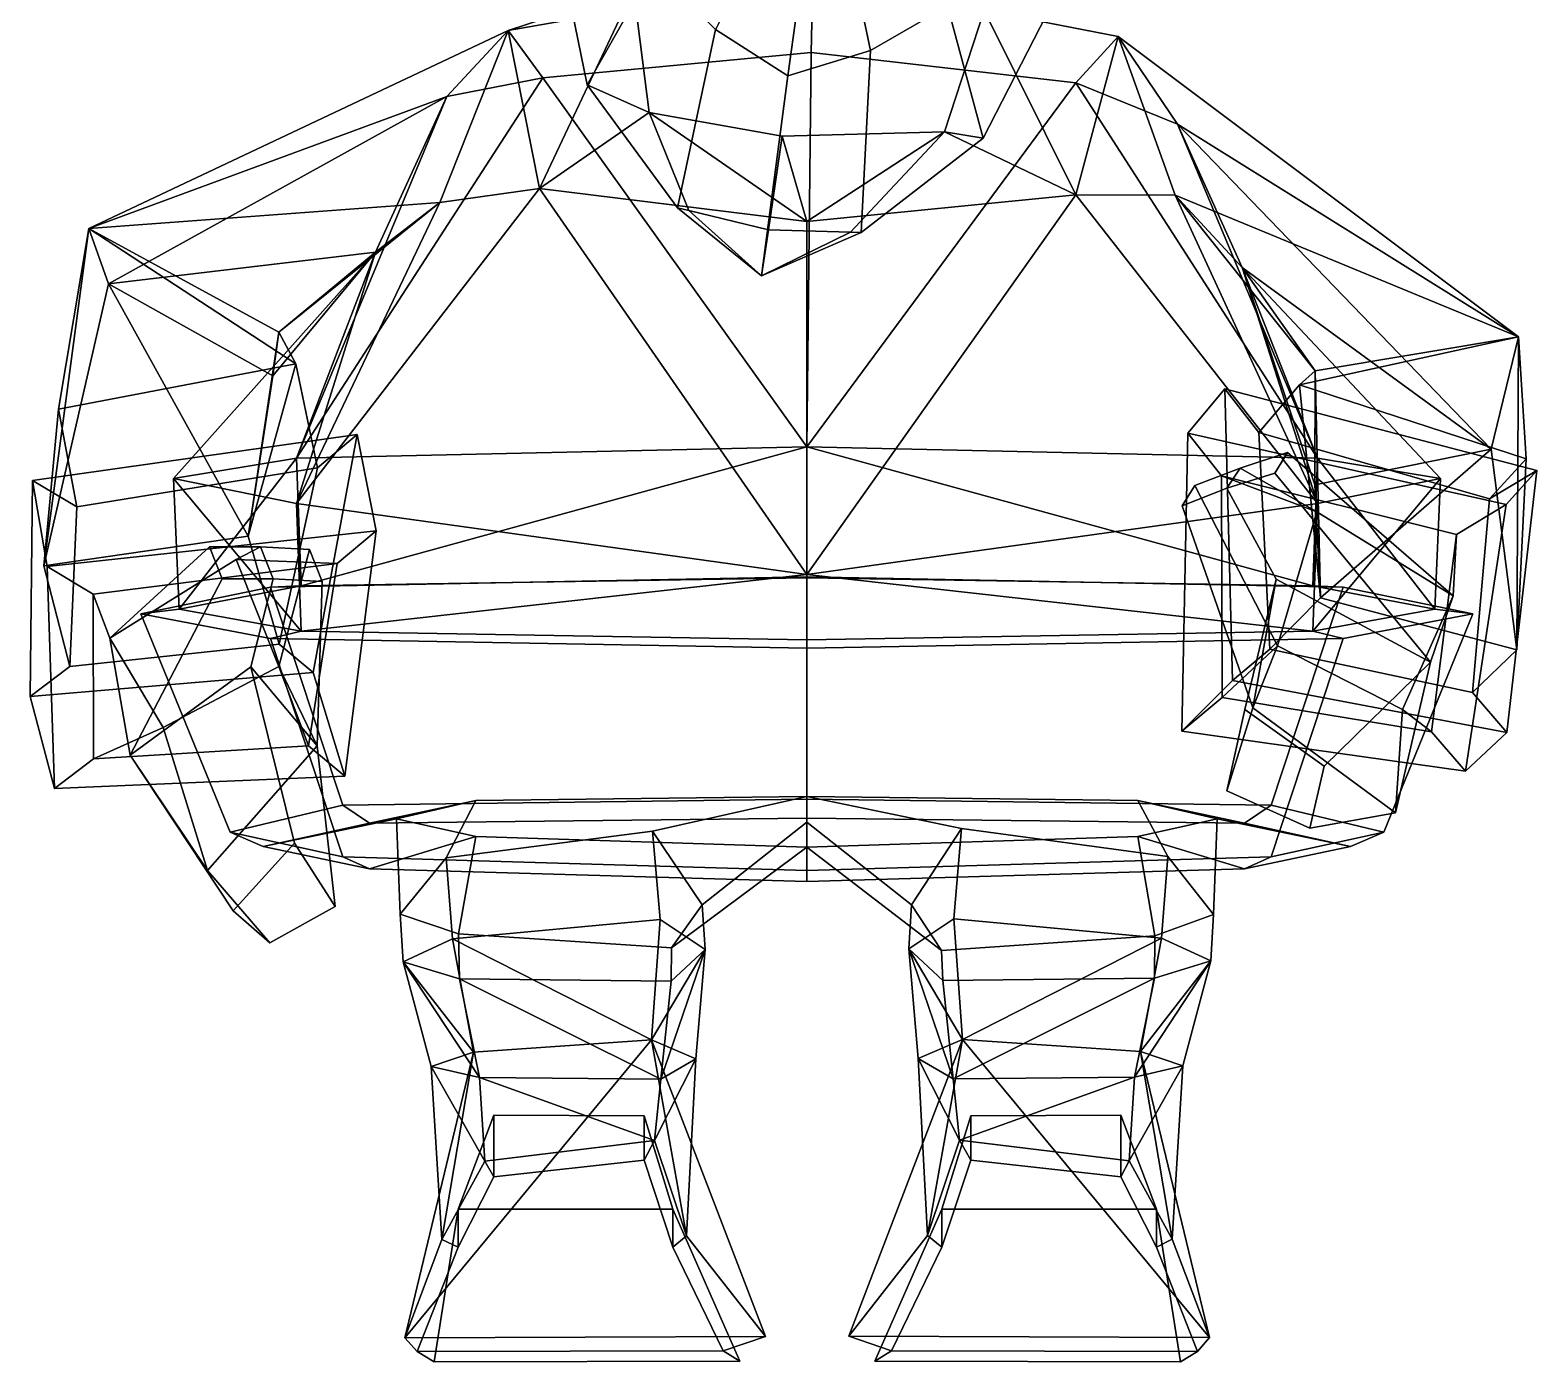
# Model space of a CAD drawing. Extents: x -173 to 158, y -153 to 323.
# Drawn here: x -172.6 to 158.4, y -153 to 139.6 of the extents above; entities that cross this region are included whole.
import ezdxf

# ---------------------------------------------------------------- set-up
doc = ezdxf.new("R2010")
doc.units = 0

msp = doc.modelspace()

# ---------------------------------------------------------------- linework, layer by layer
for points in [[(-35.552162, 153.544403, 100.352036), (-56.008152, 166.513519, 84.977196), (-56.329575, 157.356842, 54.265621), (-50.305836, 127.591125, 71.987862)], [(-0.66686, 151.328857, -3.321322), (-67.621925, 139.489685, -1.001803), (-40.130714, 148.574982, 28.75798), (-0.482334, 156.406921, 5.965476)], [(-50.305836, 127.591125, 71.987862), (-56.329575, 157.356842, 54.265621), (-40.130714, 148.574982, 28.75798), (-36.669083, 121.501068, 58.592686)], [(-0.482334, 156.406921, 5.965476), (36.935703, 143.920044, 29.271446), (66.373512, 138.192017, -1.544999), (-0.66686, 151.328857, -3.321322)], [(-30.461718, 100.536255, 105.338341), (-22.092978, 139.707336, 121.081459), (-35.552162, 153.544403, 100.352036), (-50.305836, 127.591125, 71.987862)], [(-0.66686, 151.328857, -3.321322), (-1.071701, 134.688965, -53.386322), (-60.040382, 129.134125, -45.475548), (-67.621925, 139.489685, -1.001803)], [(-0.66686, 151.328857, -3.321322), (66.373512, 138.192017, -1.544999), (57.072296, 127.995972, -45.294647), (-1.071701, 134.688965, -53.386322)], [(28.900801, 144.863159, 100.848335), (36.689671, 115.873627, 72.657745), (50.641106, 142.948853, 55.089321), (52.289215, 151.926849, 85.811111)], [(-67.621925, 139.489685, -1.001803), (-60.764832, 104.802063, 53.786823), (-40.130714, 148.574982, 28.75798)], [(-60.764832, 104.802063, 53.786823), (-36.669083, 121.501068, 58.592686), (-40.130714, 148.574982, 28.75798)], [(-6.188052, 129.521118, 128.040405), (-4.245374, 143.729401, 124.280624), (-17.715702, 148.220245, 118.543587), (-22.092978, 139.707336, 121.081459)], [(11.948442, 135.122284, 121.34359), (28.900801, 144.863159, 100.848335), (30.008583, 148.473938, 109.667809), (10.018272, 144.484741, 118.757141)], [(-6.188052, 129.521118, 128.040405), (11.948442, 135.122284, 121.34359), (10.018272, 144.484741, 118.757141), (-4.245374, 143.729401, 124.280624)], [(9.892763, 95.100891, 105.649078), (36.689671, 115.873627, 72.657745), (28.900801, 144.863159, 100.848335), (11.948442, 135.122284, 121.34359)], [(36.689671, 115.873627, 72.657745), (28.239502, 117.265015, 58.834858), (36.935703, 143.920044, 29.271446), (50.641106, 142.948853, 55.089321)], [(57.052311, 103.411453, 53.832809), (36.935703, 143.920044, 29.271446), (28.239502, 117.265015, 58.834858)], [(66.373512, 138.192017, -1.544999), (36.935703, 143.920044, 29.271446), (57.052311, 103.411453, 53.832809)], [(-82.634789, 101.722107, 33.788841), (-67.621925, 139.489685, -1.001803), (-159.717453, 95.973099, -34.927551)], [(-81.079971, 124.995361, -36.657063), (-159.717453, 95.973099, -34.927551), (-67.621925, 139.489685, -1.001803)], [(-82.634789, 101.722107, 33.788841), (-60.764832, 104.802063, 53.786823), (-67.621925, 139.489685, -1.001803)], [(-81.079971, 124.995361, -36.657063), (-67.621925, 139.489685, -1.001803), (-60.040382, 129.134125, -45.475548)], [(-11.958014, 85.619049, 109.438377), (-6.188052, 129.521118, 128.040405), (-22.092978, 139.707336, 121.081459), (-30.461718, 100.536255, 105.338341)], [(78.880882, 103.309174, 38.445946), (66.373512, 138.192017, -1.544999), (57.052311, 103.411453, 53.832809)], [(79.434975, 118.917175, -36.670105), (57.072296, 127.995972, -45.294647), (66.373512, 138.192017, -1.544999)], [(78.880882, 103.309174, 38.445946), (154.314163, 72.237915, -15.878747), (66.373512, 138.192017, -1.544999)], [(79.434975, 118.917175, -36.670105), (66.373512, 138.192017, -1.544999), (154.314163, 72.237915, -15.878747)], [(-2.003192, 48.064636, -105.404633), (-60.040382, 129.134125, -45.475548), (-1.071701, 134.688965, -53.386322)], [(-11.958014, 85.619049, 109.438377), (9.892763, 95.100891, 105.649078), (11.948442, 135.122284, 121.34359), (-6.188052, 129.521118, 128.040405)], [(-2.003192, 48.064636, -105.404633), (-1.071701, 134.688965, -53.386322), (57.072296, 127.995972, -45.294647)], [(-114.135834, 45.541809, -70.002708), (-60.040382, 129.134125, -45.475548), (-2.003192, 48.064636, -105.404633)], [(-114.135834, 45.541809, -70.002708), (-81.079971, 124.995361, -36.657063), (-60.040382, 129.134125, -45.475548)], [(-30.461718, 100.536255, 105.338341), (-50.305836, 127.591125, 71.987862), (-36.669083, 121.501068, 58.592686), (-27.971931, 99.990433, 89.436882)], [(110.129456, 45.541809, -70.002708), (-2.003192, 48.064636, -105.404633), (57.072296, 127.995972, -45.294647)], [(110.129456, 45.541809, -70.002708), (57.072296, 127.995972, -45.294647), (79.434975, 118.917175, -36.670105)], [(-81.079971, 124.995361, -36.657063), (-155.413559, 83.869644, -76.509132), (-159.717453, 95.973099, -34.927551)], [(-96.778351, 90.777466, -11.059789), (-155.413559, 83.869644, -76.509132), (-81.079971, 124.995361, -36.657063)], [(-114.135834, 45.541809, -70.002708), (-96.778351, 90.777466, -11.059789), (-81.079971, 124.995361, -36.657063)], [(-2.00319, 97.571808, 60.745132), (-36.669083, 121.501068, 58.592686), (-60.764832, 104.802063, 53.786823)], [(-27.971931, 99.990433, 89.436882), (-36.669083, 121.501068, 58.592686), (-7.464109, 116.3013, 62.518887), (-10.410402, 95.733597, 85.377159)], [(-7.464109, 116.3013, 62.518887), (-36.669083, 121.501068, 58.592686), (-2.00319, 97.571808, 60.745132)], [(7.588093, 95.200836, 89.710701), (-10.410402, 95.733597, 85.377159), (-7.464109, 116.3013, 62.518887), (28.239502, 117.265015, 58.834858)], [(-7.464109, 116.3013, 62.518887), (-2.00319, 97.571808, 60.745132), (28.239502, 117.265015, 58.834858)], [(-2.00319, 97.571808, 60.745132), (57.052311, 103.411453, 53.832809), (28.239502, 117.265015, 58.834858)], [(9.892763, 95.100891, 105.649078), (7.588093, 95.200836, 89.710701), (28.239502, 117.265015, 58.834858), (36.689671, 115.873627, 72.657745)], [(110.129456, 45.541809, -70.002708), (79.434975, 118.917175, -36.670105), (93.64003, 87.441193, -6.359095)], [(79.434975, 118.917175, -36.670105), (154.314163, 72.237915, -15.878747), (148.326935, 47.536484, -51.126858)], [(93.64003, 87.441193, -6.359095), (79.434975, 118.917175, -36.670105), (148.326935, 47.536484, -51.126858)], [(-2.003191, 19.969009, 121.335991), (-60.764832, 104.802063, 53.786823), (-114.135834, 35.567474, 88.800362)], [(-114.135834, 35.567474, 88.800362), (-60.764832, 104.802063, 53.786823), (-82.634789, 101.722107, 33.788841)], [(-2.003191, 19.969009, 121.335991), (-2.00319, 97.571808, 60.745132), (-60.764832, 104.802063, 53.786823)], [(-2.003191, 19.969009, 121.335991), (57.052311, 103.411453, 53.832809), (-2.00319, 97.571808, 60.745132)], [(-2.003191, 19.969009, 121.335991), (110.129456, 35.567474, 88.800369), (57.052311, 103.411453, 53.832809)], [(110.129456, 35.567474, 88.800369), (78.880882, 103.309174, 38.445946), (57.052311, 103.411453, 53.832809)], [(110.129456, 35.567474, 88.800369), (93.64003, 87.441193, -6.359095), (78.880882, 103.309174, 38.445946)], [(93.64003, 87.441193, -6.359095), (109.651321, 64.739136, 11.203892), (78.880882, 103.309174, 38.445946)], [(78.880882, 103.309174, 38.445946), (109.651321, 64.739136, 11.203892), (154.314163, 72.237915, -15.878747)], [(-82.634789, 101.722107, 33.788841), (-159.717453, 95.973099, -34.927551), (-117.994888, 73.253662, -11.744845)], [(-96.778351, 90.777466, -11.059789), (-82.634789, 101.722107, 33.788841), (-117.994888, 73.253662, -11.744845)], [(-114.135834, 35.567474, 88.800362), (-82.634789, 101.722107, 33.788841), (-96.778351, 90.777466, -11.059789)], [(-11.958014, 85.619049, 109.438377), (-30.461718, 100.536255, 105.338341), (-27.971931, 99.990433, 89.436882)], [(-11.958014, 85.619049, 109.438377), (-27.971931, 99.990433, 89.436882), (-10.410402, 95.733597, 85.377159)], [(-169.620193, 21.913818, -27.066023), (-166.428711, 56.31929, 0.023424), (-159.717453, 95.973099, -34.927551)], [(-169.620193, 21.913818, -27.066023), (-159.717453, 95.973099, -34.927551), (-155.413559, 83.869644, -76.509132)], [(-114.26487, 66.292633, -1.640755), (-159.717453, 95.973099, -34.927551), (-166.428711, 56.31929, 0.023424)], [(-114.26487, 66.292633, -1.640755), (-117.994888, 73.253662, -11.744845), (-159.717453, 95.973099, -34.927551)], [(-11.958014, 85.619049, 109.438377), (-10.410402, 95.733597, 85.377159), (7.588093, 95.200836, 89.710701)], [(-11.958014, 85.619049, 109.438377), (7.588093, 95.200836, 89.710701), (9.892763, 95.100891, 105.649078)], [(-119.320862, 63.671921, -58.905327), (-155.413559, 83.869644, -76.509132), (-96.778351, 90.777466, -11.059789)], [(-114.135834, 35.567474, 88.800362), (-96.778351, 90.777466, -11.059789), (-141.16629, 41.111649, 0.530659)], [(-141.16629, 41.111649, 0.530659), (-96.778351, 90.777466, -11.059789), (-114.135834, 45.541809, -70.002708)], [(-119.320862, 63.671921, -58.905327), (-96.778351, 90.777466, -11.059789), (-117.994888, 73.253662, -11.744845)], [(110.129456, 35.567474, 88.800369), (137.159897, 41.111649, 0.530661), (93.64003, 87.441193, -6.359095)], [(137.159897, 41.111649, 0.530661), (110.129456, 45.541809, -70.002708), (93.64003, 87.441193, -6.359095)], [(109.613777, 39.716003, -29.8188), (109.651321, 64.739136, 11.203892), (93.64003, 87.441193, -6.359095)], [(109.613777, 39.716003, -29.8188), (93.64003, 87.441193, -6.359095), (148.326935, 47.536484, -51.126858)], [(-124.749214, 28.382935, -30.195108), (-169.620193, 21.913818, -27.066023), (-155.413559, 83.869644, -76.509132)], [(-124.749214, 28.382935, -30.195108), (-155.413559, 83.869644, -76.509132), (-119.320862, 63.671921, -58.905327)], [(-124.749214, 28.382935, -30.195108), (-119.320862, 63.671921, -58.905327), (-117.994888, 73.253662, -11.744845)], [(-124.749214, 28.382935, -30.195108), (-117.994888, 73.253662, -11.744845), (-114.26487, 66.292633, -1.640755)], [(106.234703, 61.637985, 20.458439), (154.314163, 72.237915, -15.878747), (109.651321, 64.739136, 11.203892)], [(106.234703, 61.637985, 20.458439), (155.997086, 45.379303, 29.550358), (154.314163, 72.237915, -15.878747)], [(153.974731, 3.440002, 16.714272), (148.326935, 47.536484, -51.126858), (154.314163, 72.237915, -15.878747)], [(153.974731, 3.440002, 16.714272), (154.314163, 72.237915, -15.878747), (155.997086, 45.379303, 29.550358)], [(-166.428711, 56.31929, 0.023424), (-162.402618, 34.848557, 28.833921), (-109.533615, 43.40213, 25.896458), (-114.26487, 66.292633, -1.640755)], [(-114.26487, 66.292633, -1.640755), (-109.533615, 43.40213, 25.896458), (-117.931259, 4.651505, -3.722082), (-124.749214, 28.382935, -30.195108)], [(110.853127, 14.869415, 8.057345), (106.234703, 61.637985, 20.458439), (109.651321, 64.739136, 11.203892)], [(110.853127, 14.869415, 8.057345), (109.651321, 64.739136, 11.203892), (109.613777, 39.716003, -29.8188)], [(91.495567, -3.299438, 36.299358), (80.339134, -14.458328, 66.608902), (81.714149, 51.040985, 85.191063), (89.829597, 60.785995, 54.589825)], [(89.829597, 60.785995, 54.589825), (81.714149, 51.040985, 85.191063), (151.592438, 35.338257, 99.189827), (158.357162, 42.816574, 68.403847)], [(91.495567, -3.299438, 36.299358), (89.829597, 60.785995, 54.589825), (97.275337, 51.214981, 53.861248), (99.717224, 3.594589, 40.605114)], [(89.829597, 60.785995, 54.589825), (158.357162, 42.816574, 68.403847), (147.943497, 36.619949, 63.692123), (97.275337, 51.214981, 53.861248)], [(106.234703, 61.637985, 20.458439), (110.853127, 14.869415, 8.057345), (99.717224, 3.594589, 40.605114), (97.275337, 51.214981, 53.861248)], [(155.997086, 45.379303, 29.550358), (106.234703, 61.637985, 20.458439), (97.275337, 51.214981, 53.861248), (147.943497, 36.619949, 63.692123)], [(-163.935165, -0.212036, 0.909269), (-162.402618, 34.848557, 28.833921), (-166.428711, 56.31929, 0.023424), (-169.620193, 21.913818, -27.066023)], [(-100.838539, 50.727493, 30.17536), (-172.121994, 40.605362, 35.270969), (-168.920181, 21.713791, 61.392231), (-96.624184, 29.591492, 55.330284)], [(-100.838539, 50.727493, 30.17536), (-109.533615, 43.40213, 25.896458), (-162.402618, 34.848557, 28.833921), (-172.121994, 40.605362, 35.270969)], [(-110.507317, -1.529266, -10.073936), (-117.931259, 4.651505, -3.722082), (-109.533615, 43.40213, 25.896458), (-100.838539, 50.727493, 30.17536)], [(-110.507317, -1.529266, -10.073936), (-100.838539, 50.727493, 30.17536), (-96.624184, 29.591492, 55.330284), (-103.479881, -24.365616, 14.354967)], [(80.339134, -14.458328, 66.608902), (89.229401, -7.024109, 71.25882), (89.060089, 41.657669, 84.489624), (81.714149, 51.040985, 85.191063)], [(81.714149, 51.040985, 85.191063), (89.060089, 41.657669, 84.489624), (140.735519, 28.780273, 94.249008), (151.592438, 35.338257, 99.189827)], [(-113.135521, 17.517197, -78.75399), (-114.135834, 45.541809, -70.002708), (-2.003192, 48.064636, -105.404633)], [(-113.135521, 17.517197, -78.75399), (-2.003192, 48.064636, -105.404633), (-1.983954, 19.260452, -109.747292)], [(109.129128, 17.517212, -78.75399), (-1.983954, 19.260452, -109.747292), (-2.003192, 48.064636, -105.404633)], [(109.129128, 17.517212, -78.75399), (-2.003192, 48.064636, -105.404633), (110.129456, 45.541809, -70.002708)], [(90.259209, 38.970612, 128.446198), (100.758591, 42.279984, 131.292435), (103.587906, 46.774338, 119.491676), (93.140533, 43.360657, 116.598175)], [(93.140533, 43.360657, 116.598175), (103.587906, 46.774338, 119.491676), (140.004456, 15.32045, 77.036324), (109.99205, 33.7547, 78.25293)], [(100.758591, 42.279984, 131.292435), (135.016373, 0.727448, 106.587799), (140.004456, 15.32045, 77.036324), (103.587906, 46.774338, 119.491676)], [(110.853127, 14.869415, 8.057345), (109.613777, 39.716003, -29.8188), (148.326935, 47.536484, -51.126858)], [(110.853127, 14.869415, 8.057345), (148.326935, 47.536484, -51.126858), (153.974731, 3.440002, 16.714272)], [(-139.932938, 12.383698, 2.977232), (-141.16629, 41.111649, 0.530659), (-114.135834, 45.541809, -70.002708)], [(-139.932938, 12.383698, 2.977232), (-114.135834, 45.541809, -70.002708), (-113.135521, 17.517197, -78.75399)], [(80.402252, 35.076599, 125.562157), (90.259209, 38.970612, 128.446198), (93.140533, 43.360657, 116.598175), (83.244644, 39.574539, 113.722466)], [(83.244644, 39.574539, 113.722466), (93.140533, 43.360657, 116.598175), (109.99205, 33.7547, 78.25293), (101.403931, 4.337189, 66.653702)], [(135.926559, 12.383713, 2.977235), (109.129128, 17.517212, -78.75399), (110.129456, 45.541809, -70.002708)], [(135.926559, 12.383713, 2.977235), (110.129456, 45.541809, -70.002708), (137.159897, 41.111649, 0.530661)], [(144.192795, -5.980255, 50.181595), (153.974731, 3.440002, 16.714272), (155.997086, 45.379303, 29.550358), (147.943497, 36.619949, 63.692123)], [(-167.279831, -27.053703, 22.877422), (-168.920181, 21.713791, 61.392231), (-172.121994, 40.605362, 35.270969), (-172.648605, -6.843201, -2.807733)], [(-172.648605, -6.843201, -2.807733), (-172.121994, 40.605362, 35.270969), (-162.402618, 34.848557, 28.833921), (-163.935165, -0.212036, 0.909269)], [(-113.135521, 7.520386, 80.406799), (-141.16629, 41.111649, 0.530659), (-139.932938, 12.383698, 2.977232)], [(-113.135521, 7.520386, 80.406799), (-114.135834, 35.567474, 88.800362), (-141.16629, 41.111649, 0.530659)], [(101.403931, 4.337189, 66.653702), (109.99205, 33.7547, 78.25293), (89.060089, 41.657669, 84.489624), (89.229401, -7.024109, 71.25882)], [(109.99205, 33.7547, 78.25293), (140.004456, 15.32045, 77.036324), (140.735519, 28.780273, 94.249008), (89.060089, 41.657669, 84.489624)], [(90.259209, 38.970612, 128.446198), (101.094841, 18.96698, 122.999619), (135.016373, 0.727448, 106.587799), (100.758591, 42.279984, 131.292435)], [(109.129135, 7.520386, 80.406799), (137.159897, 41.111649, 0.530661), (110.129456, 35.567474, 88.800369)], [(109.129135, 7.520386, 80.406799), (135.926559, 12.383713, 2.977235), (137.159897, 41.111649, 0.530661)], [(142.649612, -23.243042, 80.412003), (151.760651, -14.711716, 49.732681), (158.357162, 42.816574, 68.403847), (151.592438, 35.338257, 99.189827)], [(151.760651, -14.711716, 49.732681), (144.192795, -5.980255, 50.181595), (147.943497, 36.619949, 63.692123), (158.357162, 42.816574, 68.403847)], [(80.402252, 35.076599, 125.562157), (83.244644, 39.574539, 113.722466), (101.403931, 4.337189, 66.653702), (95.960304, -9.283401, 96.573761)], [(80.402252, 35.076599, 125.562157), (95.960304, -9.283401, 96.573761), (101.094841, 18.96698, 122.999619), (90.259209, 38.970612, 128.446198)], [(-113.135521, 7.520386, 80.406799), (-2.003191, 19.969009, 121.335991), (-114.135834, 35.567474, 88.800362)], [(109.129135, 7.520386, 80.406799), (110.129456, 35.567474, 88.800369), (-2.003191, 19.969009, 121.335991)], [(142.649612, -23.243042, 80.412003), (151.592438, 35.338257, 99.189827), (140.735519, 28.780273, 94.249008), (135.223312, -14.618103, 80.869125)], [(-124.749214, 28.382935, -30.195108), (-117.931259, 4.651505, -3.722082), (-163.935165, -0.212036, 0.909269), (-169.620193, 21.913818, -27.066023)], [(-96.624184, 29.591492, 55.330284), (-168.920181, 21.713791, 61.392231), (-158.799255, 15.632187, 54.619297), (-105.195297, 22.412872, 51.146408)], [(-103.479881, -24.365616, 14.354967), (-96.624184, 29.591492, 55.330284), (-105.195297, 22.412872, 51.146408), (-111.510109, -17.698929, 21.210388)], [(128.805588, -9.708298, 66.371033), (135.223312, -14.618103, 80.869125), (140.735519, 28.780273, 94.249008), (140.004456, 15.32045, 77.036324)], [(-127.414993, 23.273926, 45.298553), (-105.195297, 22.412872, 51.146408), (-158.799255, 15.632187, 54.619297), (-155.112915, 6.00444, 38.462139)], [(-122.054016, 26.025787, 90.990509), (-127.414993, 23.273926, 45.298553), (-155.112915, 6.00444, 38.462139), (-133.247025, 26.095367, 92.96151)], [(-130.482727, 19.040146, 103.451729), (-133.247025, 26.095367, 92.96151), (-155.112915, 6.00444, 38.462139), (-150.681366, -19.737411, 63.466194)], [(-119.270378, 19.064926, 101.5616), (-122.054016, 26.025787, 90.990509), (-133.247025, 26.095367, 92.96151), (-130.482727, 19.040146, 103.451729)], [(-111.299667, 25.485291, 88.849258), (-117.985466, -0.200104, 27.371738), (-127.414993, 23.273926, 45.298553), (-122.054016, 26.025787, 90.990509)], [(-117.985466, -0.200104, 27.371738), (-111.510109, -17.698929, 21.210388), (-105.195297, 22.412872, 51.146408), (-127.414993, 23.273926, 45.298553)], [(-108.52549, 18.41806, 99.37767), (-111.299667, 25.485291, 88.849258), (-122.054016, 26.025787, 90.990509), (-119.270378, 19.064926, 101.5616)], [(-108.52549, 18.41806, 99.37767), (-109.607475, -17.674179, 57.588066), (-117.985466, -0.200104, 27.371738), (-111.299667, 25.485291, 88.849258)], [(-167.279831, -27.053703, 22.877422), (-158.722305, -20.500153, 26.560909), (-158.799255, 15.632187, 54.619297), (-168.920181, 21.713791, 61.392231)], [(-113.135521, 7.520386, 80.406799), (-2.003191, 5.619034, 111.439888), (-2.003191, 19.969009, 121.335991)], [(109.129135, 7.520386, 80.406799), (-2.003191, 19.969009, 121.335991), (-2.003191, 5.619034, 111.439888)], [(-119.270378, 19.064926, 101.5616), (-130.482727, 19.040146, 103.451729), (-150.681366, -19.737411, 63.466194), (-124.1455, -0.28479, 89.353264)], [(-119.838593, 17.228851, -90.705978), (-148.311783, 11.340179, 3.048333), (-139.932938, 12.383698, 2.977232), (-113.135521, 17.517197, -78.75399)], [(-128.718689, -36.627396, 6.316612), (-148.311783, 11.340179, 3.048333), (-119.838593, 17.228851, -90.705978), (-103.959404, -30.738731, -87.437698)], [(-108.52549, 18.41806, 99.37767), (-119.270378, 19.064926, 101.5616), (-124.1455, -0.28479, 89.353264), (-109.607475, -17.674179, 57.588066)], [(-103.959404, -30.738731, -87.437698), (-119.838593, 17.228851, -90.705978), (-2.002899, 19.463531, -125.778366), (-2.003194, -29.35334, -122.453094)], [(-119.838593, 17.228851, -90.705978), (-113.135521, 17.517197, -78.75399), (-1.983954, 19.260452, -109.747292), (-2.002899, 19.463531, -125.778366)], [(99.953018, -30.738724, -87.437698), (-2.003194, -29.35334, -122.453094), (-2.002899, 19.463531, -125.778366), (115.832207, 17.228851, -90.705978)], [(115.832207, 17.228851, -90.705978), (-2.002899, 19.463531, -125.778366), (-1.983954, 19.260452, -109.747292), (109.129128, 17.517212, -78.75399)], [(90.249817, -27.523933, 162.856857), (94.197075, -9.675385, 169.184052), (101.094841, 18.96698, 122.999619), (95.960304, -9.283401, 96.573761)], [(94.197075, -9.675385, 169.184052), (111.629784, -22.137146, 167.42421), (135.016373, 0.727448, 106.587799), (101.094841, 18.96698, 122.999619)], [(124.712311, -36.627396, 6.316614), (99.953018, -30.738724, -87.437698), (115.832207, 17.228851, -90.705978), (144.305405, 11.340179, 3.048336)], [(115.832207, 17.228851, -90.705978), (109.129128, 17.517212, -78.75399), (135.926559, 12.383713, 2.977235), (144.305405, 11.340179, 3.048336)], [(-143.391342, -13.648407, 22.601416), (-155.112915, 6.00444, 38.462139), (-158.799255, 15.632187, 54.619297), (-158.722305, -20.500153, 26.560909)], [(110.853127, 14.869415, 8.057345), (153.974731, 3.440002, 16.714272), (144.192795, -5.980255, 50.181595), (99.717224, 3.594589, 40.605114)], [(127.293625, -32.369377, 93.765038), (128.805588, -9.708298, 66.371033), (140.004456, 15.32045, 77.036324), (135.016373, 0.727448, 106.587799)], [(-148.311783, 11.340179, 3.048333), (-119.838593, 5.932449, 89.145714), (-113.135521, 7.520386, 80.406799), (-139.932938, 12.383698, 2.977232)], [(-119.838593, 5.932449, 89.145714), (-148.311783, 11.340179, 3.048333), (-128.718689, -36.627396, 6.316612), (-103.959404, -42.035126, 92.413994)], [(115.832207, 5.932449, 89.145714), (99.953026, -42.035126, 92.413994), (124.712311, -36.627396, 6.316614), (144.305405, 11.340179, 3.048336)], [(144.305405, 11.340179, 3.048336), (135.926559, 12.383713, 2.977235), (109.129135, 7.520386, 80.406799), (115.832207, 5.932449, 89.145714)], [(-2.003191, 3.768494, 124.214149), (-2.003191, 5.619034, 111.439888), (-113.135521, 7.520386, 80.406799), (-119.838593, 5.932449, 89.145714)], [(-2.003191, 3.768494, 124.214149), (115.832207, 5.932449, 89.145714), (109.129135, 7.520386, 80.406799), (-2.003191, 5.619034, 111.439888)], [(-110.507317, -1.529266, -10.073936), (-172.648605, -6.843201, -2.807733), (-163.935165, -0.212036, 0.909269), (-117.931259, 4.651505, -3.722082)], [(-133.689713, -45.093605, 43.77327), (-150.681366, -19.737411, 63.466194), (-155.112915, 6.00444, 38.462139), (-143.391342, -13.648407, 22.601416)], [(-2.003192, -45.055336, 127.540764), (-2.003191, 3.768494, 124.214149), (-119.838593, 5.932449, 89.145714), (-103.959404, -42.035126, 92.413994)], [(-2.003192, -45.055336, 127.540764), (99.953026, -42.035126, 92.413994), (115.832207, 5.932449, 89.145714), (-2.003191, 3.768494, 124.214149)], [(101.403931, 4.337189, 66.653702), (89.229401, -7.024109, 71.25882), (135.223312, -14.618103, 80.869125), (128.805588, -9.708298, 66.371033)], [(91.495567, -3.299438, 36.299358), (99.717224, 3.594589, 40.605114), (144.192795, -5.980255, 50.181595), (151.760651, -14.711716, 49.732681)], [(95.960304, -9.283401, 96.573761), (101.403931, 4.337189, 66.653702), (128.805588, -9.708298, 66.371033), (127.293625, -32.369377, 93.765038)], [(108.454506, -35.721878, 150.663315), (127.293625, -32.369377, 93.765038), (135.016373, 0.727448, 106.587799), (111.629784, -22.137146, 167.42421)], [(-110.507317, -1.529266, -10.073936), (-103.479881, -24.365616, 14.354967), (-167.279831, -27.053703, 22.877422), (-172.648605, -6.843201, -2.807733)], [(-117.985466, -0.200104, 27.371738), (-143.391342, -13.648407, 22.601416), (-158.722305, -20.500153, 26.560909), (-111.510109, -17.698929, 21.210388)], [(-114.555206, -39.085457, 126.816628), (-124.1455, -0.28479, 89.353264), (-150.681366, -19.737411, 63.466194), (-128.031998, -53.926483, 119.044106)], [(-109.607475, -17.674179, 57.588066), (-133.689713, -45.093605, 43.77327), (-143.391342, -13.648407, 22.601416), (-117.985466, -0.200104, 27.371738)], [(-105.655968, -52.979996, 116.720596), (-109.607475, -17.674179, 57.588066), (-124.1455, -0.28479, 89.353264), (-114.555206, -39.085457, 126.816628)], [(91.495567, -3.299438, 36.299358), (151.760651, -14.711716, 49.732681), (142.649612, -23.243042, 80.412003), (80.339134, -14.458328, 66.608902)], [(80.339134, -14.458328, 66.608902), (142.649612, -23.243042, 80.412003), (135.223312, -14.618103, 80.869125), (89.229401, -7.024109, 71.25882)], [(90.249817, -27.523933, 162.856857), (95.960304, -9.283401, 96.573761), (127.293625, -32.369377, 93.765038), (108.454506, -35.721878, 150.663315)], [(90.249817, -27.523933, 162.856857), (108.454506, -35.721878, 150.663315), (111.629784, -22.137146, 167.42421), (94.197075, -9.675385, 169.184052)], [(-103.479881, -24.365616, 14.354967), (-111.510109, -17.698929, 21.210388), (-158.722305, -20.500153, 26.560909), (-167.279831, -27.053703, 22.877422)], [(-119.984413, -60.939926, 100.028229), (-128.031998, -53.926483, 119.044106), (-150.681366, -19.737411, 63.466194), (-133.689713, -45.093605, 43.77327)], [(-105.655968, -52.979996, 116.720596), (-119.984413, -60.939926, 100.028229), (-133.689713, -45.093605, 43.77327), (-109.607475, -17.674179, 57.588066)], [(-121.432755, -39.792793, 6.532287), (-98.130646, -34.659294, -75.198936), (-74.705345, -29.669403, -58.141983), (-92.151123, -33.705505, 6.117529)], [(-103.959404, -30.738731, -87.437698), (-2.003194, -29.35334, -122.453094), (-2.003194, -33.555145, -106.177696), (-98.130646, -34.659294, -75.198936)], [(-98.130646, -34.659294, -75.198936), (-2.003194, -33.555145, -106.177696), (-2.003193, -28.784836, -84.776016), (-74.705345, -29.669403, -58.141983)], [(-92.151123, -33.705505, 6.117529), (-74.705345, -29.669403, -58.141983), (-81.240189, -42.274567, -37.12085), (-91.358276, -54.632896, 6.397004)], [(-74.705345, -29.669403, -58.141983), (-2.003193, -28.784836, -84.776016), (-35.922043, -36.382637, -61.032833), (-81.240189, -42.274567, -37.12085)], [(-2.003193, -28.784836, -84.776016), (-2.003193, -34.472916, 5.784896), (-25.020981, -52.617043, 4.659161), (-35.922043, -36.382637, -61.032833)], [(94.124252, -34.659286, -75.198936), (70.698967, -29.669403, -58.141983), (-2.003193, -28.784836, -84.776016), (-2.003194, -33.555145, -106.177696)], [(99.953018, -30.738724, -87.437698), (94.124252, -34.659286, -75.198936), (-2.003194, -33.555145, -106.177696), (-2.003194, -29.35334, -122.453094)], [(70.698967, -29.669403, -58.141983), (77.266129, -41.979477, -37.261814), (31.99202, -35.808884, -61.234982), (-2.003193, -28.784836, -84.776016)], [(20.964096, -52.602066, 4.384859), (-2.003193, -34.472916, 5.784896), (-2.003193, -28.784836, -84.776016), (31.99202, -35.808884, -61.234982)], [(88.144745, -33.705505, 6.11753), (87.297836, -54.733276, 6.222153), (77.266129, -41.979477, -37.261814), (70.698967, -29.669403, -58.141983)], [(117.426369, -39.792786, 6.532289), (88.144745, -33.705505, 6.11753), (70.698967, -29.669403, -58.141983), (94.124252, -34.659286, -75.198936)], [(-128.718689, -36.627396, 6.316612), (-103.959404, -30.738731, -87.437698), (-98.130646, -34.659294, -75.198936), (-121.432755, -39.792793, 6.532287)], [(124.712311, -36.627396, 6.316614), (117.426369, -39.792786, 6.532289), (94.124252, -34.659286, -75.198936), (99.953018, -30.738724, -87.437698)], [(-98.130646, -44.656113, 83.961853), (-121.432755, -39.792793, 6.532287), (-92.151123, -33.705505, 6.117529), (-74.705345, -37.568703, 67.623993)], [(-74.705345, -37.568703, 67.623993), (-92.151123, -33.705505, 6.117529), (-91.358276, -54.632896, 6.397004), (-78.527016, -58.961372, 47.214397)], [(-79.865234, -60.095413, -16.06459), (-81.240189, -42.274567, -37.12085), (-35.922043, -36.382637, -61.032833), (-34.252594, -55.859512, -27.417267)], [(-24.368818, -62.423096, 0.707988), (-34.252594, -55.859512, -27.417267), (-35.922043, -36.382637, -61.032833), (-25.020981, -52.617043, 4.659161)], [(-2.003193, -34.472916, 5.784896), (-2.003192, -39.941849, 92.856552), (-31.747934, -62.054657, 68.713699), (-25.020981, -52.617043, 4.659161)], [(20.964096, -52.602066, 4.384859), (27.580349, -62.615753, 68.466698), (-2.003192, -39.941849, 92.856552), (-2.003193, -34.472916, 5.784896)], [(20.382072, -62.270584, 0.588494), (20.964096, -52.602066, 4.384859), (31.99202, -35.808884, -61.234982), (30.254902, -55.712151, -27.541132)], [(75.872581, -59.928703, -16.202108), (30.254902, -55.712151, -27.541132), (31.99202, -35.808884, -61.234982), (77.266129, -41.979477, -37.261814)], [(70.698967, -37.568695, 67.623993), (74.398544, -59.403946, 47.044273), (87.297836, -54.733276, 6.222153), (88.144745, -33.705505, 6.11753)], [(94.124252, -44.656105, 83.961853), (70.698967, -37.568695, 67.623993), (88.144745, -33.705505, 6.11753), (117.426369, -39.792786, 6.532289)], [(-103.959404, -42.035126, 92.413994), (-128.718689, -36.627396, 6.316612), (-121.432755, -39.792793, 6.532287), (-98.130646, -44.656113, 83.961853)], [(-105.655968, -52.979996, 116.720596), (-114.555206, -39.085457, 126.816628), (-128.031998, -53.926483, 119.044106), (-119.984413, -60.939926, 100.028229)], [(-2.003192, -47.450722, 115.055801), (-98.130646, -44.656113, 83.961853), (-74.705345, -37.568703, 67.623993), (-2.003192, -39.941849, 92.856552)], [(-2.003192, -39.941849, 92.856552), (-74.705345, -37.568703, 67.623993), (-78.527016, -58.961372, 47.214397), (-31.747934, -62.054657, 68.713699)], [(-2.003192, -39.941849, 92.856552), (27.580349, -62.615753, 68.466698), (74.398544, -59.403946, 47.044273), (70.698967, -37.568695, 67.623993)], [(-2.003192, -47.450722, 115.055801), (-2.003192, -39.941849, 92.856552), (70.698967, -37.568695, 67.623993), (94.124252, -44.656105, 83.961853)], [(99.953026, -42.035126, 92.413994), (94.124252, -44.656105, 83.961853), (117.426369, -39.792786, 6.532289), (124.712311, -36.627396, 6.316614)], [(-2.003192, -45.055336, 127.540764), (-103.959404, -42.035126, 92.413994), (-98.130646, -44.656113, 83.961853), (-2.003192, -47.450722, 115.055801)], [(-90.681374, -65.110909, 3.025112), (-91.358276, -54.632896, 6.397004), (-81.240189, -42.274567, -37.12085), (-79.865234, -60.095413, -16.06459)], [(-2.003192, -45.055336, 127.540764), (-2.003192, -47.450722, 115.055801), (94.124252, -44.656105, 83.961853), (99.953026, -42.035126, 92.413994)], [(86.696373, -64.934593, 2.885112), (75.872581, -59.928703, -16.202108), (77.266129, -41.979477, -37.261814), (87.297836, -54.733276, 6.222153)], [(-31.859438, -69.403175, 28.264048), (-24.368818, -62.423096, 0.707988), (-25.020981, -52.617043, 4.659161), (-31.747934, -62.054657, 68.713699)], [(27.883629, -69.239624, 28.143496), (27.580349, -62.615753, 68.466698), (20.964096, -52.602066, 4.384859), (20.382072, -62.270584, 0.588494)], [(-78.309677, -68.898796, 20.128263), (-78.527016, -58.961372, 47.214397), (-91.358276, -54.632896, 6.397004), (-90.681374, -65.110909, 3.025112)], [(-36.152, -82.28743, -12.356136), (-79.865234, -60.095413, -16.06459), (-34.252594, -55.859512, -27.417267)], [(-36.152, -82.28743, -12.356136), (-34.252594, -55.859512, -27.417267), (-24.368818, -62.423096, 0.707988)], [(32.168068, -82.172295, -12.474619), (20.382072, -62.270584, 0.588494), (30.254902, -55.712151, -27.541132)], [(32.168068, -82.172295, -12.474619), (30.254902, -55.712151, -27.541132), (75.872581, -59.928703, -16.202108)], [(74.331253, -68.721565, 19.992899), (86.696373, -64.934593, 2.885112), (87.297836, -54.733276, 6.222153), (74.398544, -59.403946, 47.044273)], [(-31.859438, -69.403175, 28.264048), (-31.747934, -62.054657, 68.713699), (-78.527016, -58.961372, 47.214397), (-78.309677, -68.898796, 20.128263)], [(27.883629, -69.239624, 28.143496), (74.331253, -68.721565, 19.992899), (74.398544, -59.403946, 47.044273), (27.580349, -62.615753, 68.466698)], [(-75.260735, -84.944298, -1.982149), (-90.681374, -65.110909, 3.025112), (-79.865234, -60.095413, -16.06459)], [(-75.260735, -84.944298, -1.982149), (-79.865234, -60.095413, -16.06459), (-36.152, -82.28743, -12.356136)], [(-26.408173, -86.452362, 13.497899), (-36.152, -82.28743, -12.356136), (-24.368818, -62.423096, 0.707988)], [(-34.069866, -90.937592, 38.88937), (-26.408173, -86.452362, 13.497899), (-24.368818, -62.423096, 0.707988)], [(-34.069866, -90.937592, 38.88937), (-24.368818, -62.423096, 0.707988), (-31.859438, -69.403175, 28.264048)], [(30.104252, -90.825027, 38.772999), (27.883629, -69.239624, 28.143496), (20.382072, -62.270584, 0.588494)], [(30.104252, -90.825027, 38.772999), (20.382072, -62.270584, 0.588494), (22.433407, -86.341187, 13.383203)], [(22.433407, -86.341187, 13.383203), (20.382072, -62.270584, 0.588494), (32.168068, -82.172295, -12.474619)], [(71.28083, -84.817566, -2.112576), (32.168068, -82.172295, -12.474619), (75.872581, -59.928703, -16.202108)], [(71.28083, -84.817566, -2.112576), (75.872581, -59.928703, -16.202108), (86.696373, -64.934593, 2.885112)], [(-73.907349, -90.566902, 31.327433), (-78.309677, -68.898796, 20.128263), (-90.681374, -65.110909, 3.025112)], [(-73.907349, -90.566902, 31.327433), (-90.681374, -65.110909, 3.025112), (-84.525795, -88.135368, 15.568045)], [(-84.525795, -88.135368, 15.568045), (-90.681374, -65.110909, 3.025112), (-75.260735, -84.944298, -1.982149)], [(69.939354, -90.441841, 31.198376), (86.696373, -64.934593, 2.885112), (74.331253, -68.721565, 19.992899)], [(69.939354, -90.441841, 31.198376), (80.552246, -88.006462, 15.435218), (86.696373, -64.934593, 2.885112)], [(80.552246, -88.006462, 15.435218), (71.28083, -84.817566, -2.112576), (86.696373, -64.934593, 2.885112)], [(-34.069866, -90.937592, 38.88937), (-31.859438, -69.403175, 28.264048), (-78.309677, -68.898796, 20.128263)], [(-34.069866, -90.937592, 38.88937), (-78.309677, -68.898796, 20.128263), (-73.907349, -90.566902, 31.327433)], [(30.104252, -90.825027, 38.772999), (74.331253, -68.721565, 19.992899), (27.883629, -69.239624, 28.143496)], [(30.104252, -90.825027, 38.772999), (69.939354, -90.441841, 31.198376), (74.331253, -68.721565, 19.992899)], [(-90.357765, -147.78183, -31.89517), (-75.260735, -84.944298, -1.982149), (-36.152, -82.28743, -12.356136)], [(-11.126663, -147.475677, -36.134624), (-90.357765, -147.78183, -31.89517), (-36.152, -82.28743, -12.356136)], [(-11.126663, -147.475677, -36.134624), (-36.152, -82.28743, -12.356136), (-28.424957, -125.357483, -6.102402)], [(-28.424957, -125.357483, -6.102402), (-36.152, -82.28743, -12.356136), (-26.408173, -86.452362, 13.497899)], [(7.187969, -147.408188, -36.24852), (24.488461, -125.296478, -6.211657), (32.168068, -82.172295, -12.474619)], [(7.187969, -147.408188, -36.24852), (32.168068, -82.172295, -12.474619), (86.420334, -147.698853, -32.028862)], [(24.488461, -125.296478, -6.211657), (22.433407, -86.341187, 13.383203), (32.168068, -82.172295, -12.474619)], [(86.420334, -147.698853, -32.028862), (32.168068, -82.172295, -12.474619), (71.28083, -84.817566, -2.112576)], [(-90.357765, -147.78183, -31.89517), (-82.186493, -126.113205, -4.525293), (-75.260735, -84.944298, -1.982149)], [(-82.186493, -126.113205, -4.525293), (-84.525795, -88.135368, 15.568045), (-75.260735, -84.944298, -1.982149)], [(86.420334, -147.698853, -32.028862), (71.28083, -84.817566, -2.112576), (78.250664, -126.041267, -4.648221)], [(78.250664, -126.041267, -4.648221), (71.28083, -84.817566, -2.112576), (80.552246, -88.006462, 15.435218)], [(-72.742691, -108.934517, 12.936753), (-73.907349, -90.566902, 31.327433), (-84.525795, -88.135368, 15.568045)], [(-82.186493, -126.113205, -4.525293), (-72.742691, -108.934517, 12.936753), (-84.525795, -88.135368, 15.568045)], [(-28.424957, -125.357483, -6.102402), (-26.408173, -86.452362, 13.497899), (-35.4599, -104.37542, 21.87125)], [(-35.4599, -104.37542, 21.87125), (-26.408173, -86.452362, 13.497899), (-34.069866, -90.937592, 38.88937)], [(31.525341, -104.322395, 21.768728), (30.104252, -90.825027, 38.772999), (22.433407, -86.341187, 13.383203)], [(24.488461, -125.296478, -6.211657), (31.525341, -104.322395, 21.768728), (22.433407, -86.341187, 13.383203)], [(78.250664, -126.041267, -4.648221), (80.552246, -88.006462, 15.435218), (68.807106, -108.870659, 12.82294)], [(68.807106, -108.870659, 12.82294), (80.552246, -88.006462, 15.435218), (69.939354, -90.441841, 31.198376)], [(-35.4599, -104.37542, 21.87125), (-34.069866, -90.937592, 38.88937), (-73.907349, -90.566902, 31.327433)], [(-72.742691, -108.934517, 12.936753), (-35.4599, -104.37542, 21.87125), (-73.907349, -90.566902, 31.327433)], [(31.525341, -104.322395, 21.768728), (69.939354, -90.441841, 31.198376), (30.104252, -90.825027, 38.772999)], [(68.807106, -108.870659, 12.82294), (69.939354, -90.441841, 31.198376), (31.525341, -104.322395, 21.768728)], [(-31.473774, -119.444244, 102.617195), (-37.787899, -98.998032, 87.801697), (-70.777412, -98.812729, 87.801697), (-78.613716, -119.444244, 102.617195)], [(-78.613716, -119.444244, 102.617195), (-70.777412, -98.812729, 87.801697), (-70.777412, -112.334427, 35.947453), (-78.613716, -127.827744, 43.725594)], [(-37.787899, -98.998032, 87.801697), (-37.787899, -108.736435, 35.947453), (-70.777412, -112.334427, 35.947453), (-70.777412, -98.812729, 87.801697)], [(-31.473774, -119.444244, 102.617195), (-31.473774, -127.827744, 43.725594), (-37.787899, -108.736435, 35.947453), (-37.787899, -98.998032, 87.801697)], [(27.673773, -119.444244, 102.617195), (74.813721, -119.444244, 102.617195), (66.977409, -98.812729, 87.801697), (33.987896, -98.998032, 87.801697)], [(27.673773, -119.444244, 102.617195), (33.987896, -98.998032, 87.801697), (33.987896, -108.736435, 35.947453), (27.673773, -127.827744, 43.725594)], [(33.987896, -98.998032, 87.801697), (66.977409, -98.812729, 87.801697), (66.977409, -112.334427, 35.947453), (33.987896, -108.736435, 35.947453)], [(74.813721, -119.444244, 102.617195), (74.813721, -127.827744, 43.725594), (66.977409, -112.334427, 35.947453), (66.977409, -98.812729, 87.801697)], [(-35.4599, -104.37542, 21.87125), (-72.742691, -108.934517, 12.936753), (-70.777412, -112.334427, 35.947453), (-37.787899, -108.736435, 35.947453)], [(-28.424957, -125.357483, -6.102402), (-35.4599, -104.37542, 21.87125), (-37.787899, -108.736435, 35.947453), (-31.473774, -127.827744, 43.725594)], [(24.488461, -125.296478, -6.211657), (27.673773, -127.827744, 43.725594), (33.987896, -108.736435, 35.947453), (31.525341, -104.322395, 21.768728)], [(31.525341, -104.322395, 21.768728), (33.987896, -108.736435, 35.947453), (66.977409, -112.334427, 35.947453), (68.807106, -108.870659, 12.82294)], [(-82.186493, -126.113205, -4.525293), (-78.613716, -127.827744, 43.725594), (-70.777412, -112.334427, 35.947453), (-72.742691, -108.934517, 12.936753)], [(78.250664, -126.041267, -4.648221), (68.807106, -108.870659, 12.82294), (66.977409, -112.334427, 35.947453), (74.813721, -127.827744, 43.725594)], [(-83.890282, -153.02951, 102.617195), (-78.613716, -119.444244, 102.617195), (-78.613716, -127.827744, 43.725594), (-87.594154, -150.723206, 36.317848)], [(-16.70689, -152.844193, 102.617195), (-31.473774, -119.444244, 102.617195), (-78.613716, -119.444244, 102.617195), (-83.890282, -153.02951, 102.617195)], [(-16.70689, -152.844193, 102.617195), (-20.410763, -150.61731, 32.613968), (-31.473774, -127.827744, 43.725594), (-31.473774, -119.444244, 102.617195)], [(12.906889, -152.844193, 102.617195), (80.090286, -153.02951, 102.617195), (74.813721, -119.444244, 102.617195), (27.673773, -119.444244, 102.617195)], [(12.906889, -152.844193, 102.617195), (27.673773, -119.444244, 102.617195), (27.673773, -127.827744, 43.725594), (16.610764, -150.61731, 32.613968)], [(80.090286, -153.02951, 102.617195), (83.794151, -150.723206, 36.317848), (74.813721, -127.827744, 43.725594), (74.813721, -119.444244, 102.617195)], [(-11.126663, -147.475677, -36.134624), (-28.424957, -125.357483, -6.102402), (-31.473774, -127.827744, 43.725594), (-20.410763, -150.61731, 32.613968)], [(7.187969, -147.408188, -36.24852), (16.610764, -150.61731, 32.613968), (27.673773, -127.827744, 43.725594), (24.488461, -125.296478, -6.211657)], [(-90.357765, -147.78183, -31.89517), (-87.594154, -150.723206, 36.317848), (-78.613716, -127.827744, 43.725594), (-82.186493, -126.113205, -4.525293)], [(86.420334, -147.698853, -32.028862), (78.250664, -126.041267, -4.648221), (74.813721, -127.827744, 43.725594), (83.794151, -150.723206, 36.317848)], [(-90.357765, -147.78183, -31.89517), (-11.126663, -147.475677, -36.134624), (-20.410763, -150.61731, 32.613968), (-87.594154, -150.723206, 36.317848)], [(86.420334, -147.698853, -32.028862), (83.794151, -150.723206, 36.317848), (16.610764, -150.61731, 32.613968), (7.187969, -147.408188, -36.24852)], [(-83.890282, -153.02951, 102.617195), (-87.594154, -150.723206, 36.317848), (-20.410763, -150.61731, 32.613968), (-16.70689, -152.844193, 102.617195)], [(80.090286, -153.02951, 102.617195), (12.906889, -152.844193, 102.617195), (16.610764, -150.61731, 32.613968), (83.794151, -150.723206, 36.317848)]]:
    msp.add_3dface(points)

doc.saveas('drawing.dxf')
